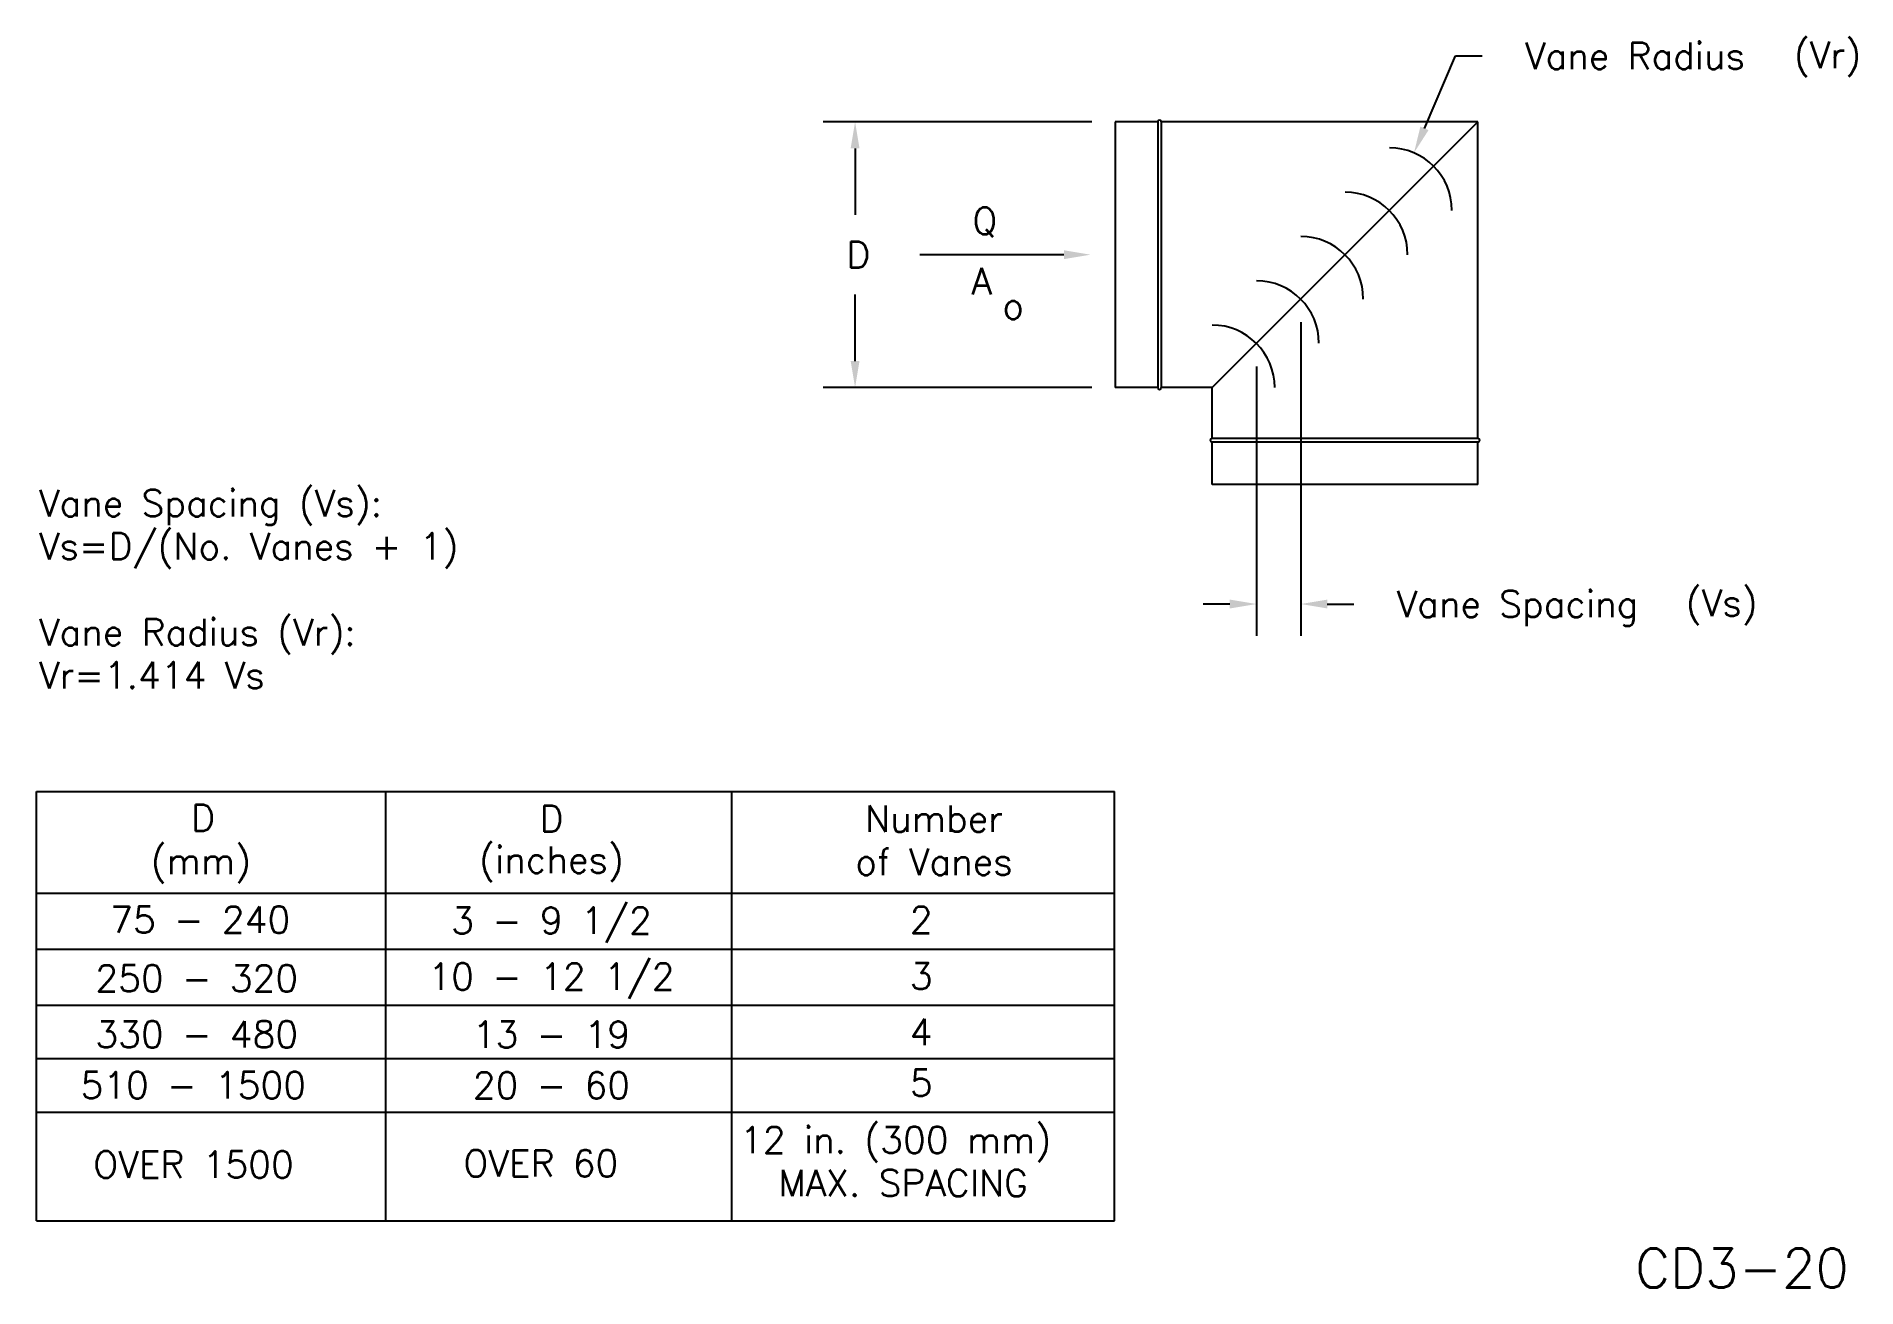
# Model space of a CAD drawing. Extents: x 1.2 to 11.5, y 0.5 to 7.5.
import ezdxf
from ezdxf.enums import TextEntityAlignment as Align

# ---------------------------------------------------------------- set-up
doc = ezdxf.new("R2010")
doc.units = 0
doc.header["$LTSCALE"] = 0.5
doc.header["$MEASUREMENT"] = 0
doc.layers.get('0').update_dxf_attribs({"linetype": 'CONTINUOUS'})
doc.layers.add('ALT', color=7, linetype='CONTINUOUS')
doc.layers.add('NUMBER', color=7, linetype='CONTINUOUS')
doc.styles.add('ROMANS', font='romans')

msp = doc.modelspace()

# ---------------------------------------------------------------- linework, layer by layer
for p, q in [((9.05, 7.03), (9.226, 7.439)), ((9.226, 7.439), (9.376, 7.439)), ((7.174, 7.067), (5.658, 7.067)), ((7.305, 7.067), (7.305, 5.567)), ((7.545, 7.067), (7.305, 7.067)), ((7.545, 7.067), (7.545, 5.567)), ((9.352, 7.067), (7.565, 7.067)), ((7.565, 7.067), (7.565, 5.567)), ((7.852, 5.567), (9.352, 7.067)), ((9.352, 5.28), (9.352, 7.067)), ((5.838, 6.917), (5.838, 6.542)), ((6.356, 6.317), (6.204, 6.317)), ((7.016, 6.317), (6.356, 6.317)), ((5.838, 5.717), (5.838, 6.092)), ((8.352, 5.936), (8.352, 4.166)), ((8.102, 5.686), (8.102, 4.166)), ((7.174, 5.567), (5.658, 5.567)), ((7.545, 5.567), (7.305, 5.567)), ((7.852, 5.567), (7.565, 5.567)), ((7.852, 5.28), (7.852, 5.567)), ((9.352, 5.28), (7.852, 5.28)), ((7.852, 5.02), (7.852, 5.26)), ((9.352, 5.26), (7.852, 5.26)), ((9.352, 5.02), (9.352, 5.26)), ((9.352, 5.02), (7.852, 5.02)), ((7.952, 4.346), (7.802, 4.346)), ((8.502, 4.346), (8.652, 4.346))]:
    msp.add_line(p, q)
for centre, radius, start, end in [((7.555, 7.067), 0.01, 0, 180), ((8.852, 6.567), 0.353, 0, 90), ((8.602, 6.317), 0.353, 0, 90), ((8.352, 6.067), 0.353, 0, 90), ((8.102, 5.817), 0.353, 0, 90), ((7.852, 5.567), 0.353, 0, 90), ((7.555, 5.567), 0.01, 180, 0), ((7.852, 5.27), 0.01, 90, 270), ((9.352, 5.27), 0.01, 270, 90)]:
    msp.add_arc(centre, radius, start, end)
for points in [[(5.863, 6.917), (5.813, 6.917), (5.838, 7.067)], [(9.073, 7.02), (9.027, 7.04), (8.991, 6.892)], [(7.016, 6.342), (7.016, 6.292), (7.166, 6.317)], [(5.863, 5.717), (5.813, 5.717), (5.838, 5.567)], [(7.952, 4.321), (7.952, 4.371), (8.102, 4.346)], [(8.502, 4.321), (8.502, 4.371), (8.352, 4.346)]]:
    msp.add_solid(points)
at = {"layer": 'ALT'}
for p, q in [((1.22, 3.288), (3.358, 3.288)), ((1.22, 0.866), (1.22, 3.288)), ((3.19, 0.866), (3.19, 3.288)), ((3.358, 3.288), (5.215, 3.288)), ((5.143, 0.866), (5.143, 3.288)), ((5.215, 3.288), (7.301, 3.288)), ((7.301, 0.866), (7.301, 3.288)), ((1.22, 2.714), (7.301, 2.714)), ((1.22, 2.398), (7.301, 2.398)), ((1.22, 2.082), (7.301, 2.082)), ((1.22, 1.781), (7.301, 1.781)), ((1.22, 1.479), (7.301, 1.479)), ((1.22, 0.866), (3.358, 0.866)), ((3.358, 0.866), (5.215, 0.866)), ((5.215, 0.866), (7.301, 0.866))]:
    msp.add_line(p, q, dxfattribs=at)

# ---------------------------------------------------------------- texts
at = {"style": 'ROMANS'}
for s, p in [('Vane Radius', (9.617, 7.364)), ('(Vr)', (11.134, 7.37)), ('Q', (6.499, 6.433)), ('D', (5.788, 6.242)), ('A', (6.494, 6.093)), ('o', (6.669, 5.954)), ('Vane Spacing', (8.893, 4.271)), ('(Vs)', (10.524, 4.277))]:
    msp.add_text(s, height=0.15, dxfattribs=at).set_placement(p)
for s, p in [('Vane Spacing (Vs):', (1.234, 4.99)), ('Vs=D/(No. Vanes + 1)', (1.234, 4.747)), ('Vane Radius (Vr):', (1.234, 4.262)), ('Vr=1.414 Vs', (1.234, 4.019))]:
    msp.add_text(s, height=0.15, dxfattribs=at).set_placement(p, align=Align.TOP_LEFT)
at = {"layer": 'ALT', "style": 'ROMANS'}
for s, p in [('D', (2.092, 3.064)), ('(mm)', (1.864, 2.821)), ('75 - 240', (1.636, 2.49)), ('250 - 320', (1.552, 2.159)), ('330 - 480', (1.552, 1.843)), ('510 - 1500', (1.468, 1.556)), ('12 in. (300 mm)', (5.189, 1.247)), ('OVER 1500', (1.54, 1.108)), ('OVER 60', (3.628, 1.115)), ('MAX. SPACING', (5.405, 1.004))]:
    msp.add_text(s, height=0.15, dxfattribs=at).set_placement(p)
for s, p in [('D', (4.125, 3.135)), ('Number', (6.283, 3.135)), ('(inches)', (4.125, 2.892)), ('of Vanes', (6.283, 2.892)), ('3 - 9 1/2', (4.125, 2.549)), ('2', (6.211, 2.564)), ('10 - 12 1/2', (4.125, 2.233)), ('3', (6.211, 2.247)), ('13 - 19', (4.125, 1.917)), ('4', (6.211, 1.931)), ('20 - 60', (4.125, 1.63)), ('5', (6.211, 1.644))]:
    msp.add_text(s, height=0.15, dxfattribs=at).set_placement(p, align=Align.MIDDLE)
at = {"layer": 'NUMBER', "style": 'ROMANS'}
msp.add_text('CD3-20', height=0.22, dxfattribs=at).set_placement((10.238, 0.489))

doc.saveas('drawing.dxf')
